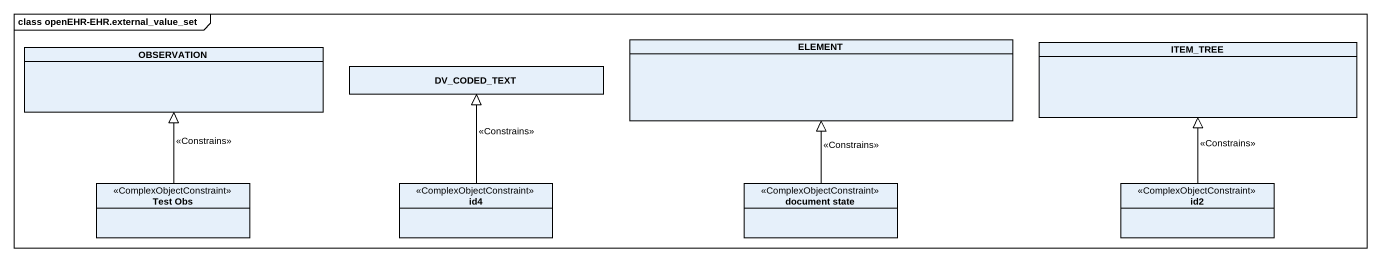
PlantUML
@startuml
mainframe class openEHR-EHR.external_value_set
hide circle
hide empty members
class OBSERVATION
class ELEMENT
class ITEM_TREE
class DV_CODED_TEXT
class "Test Obs" as Test_Obs <<ComplexObjectConstraint>>
class id4 <<ComplexObjectConstraint>>
class "document state" as document_state <<ComplexObjectConstraint>>
class id2 <<ComplexObjectConstraint>>
Test_Obs -up-|> OBSERVATION : <<Constrains>>
id4 -up-|> DV_CODED_TEXT : <<Constrains>>
document_state -up-|> ELEMENT : <<Constrains>>
id2 -up-|> ITEM_TREE : <<Constrains>>
@enduml
